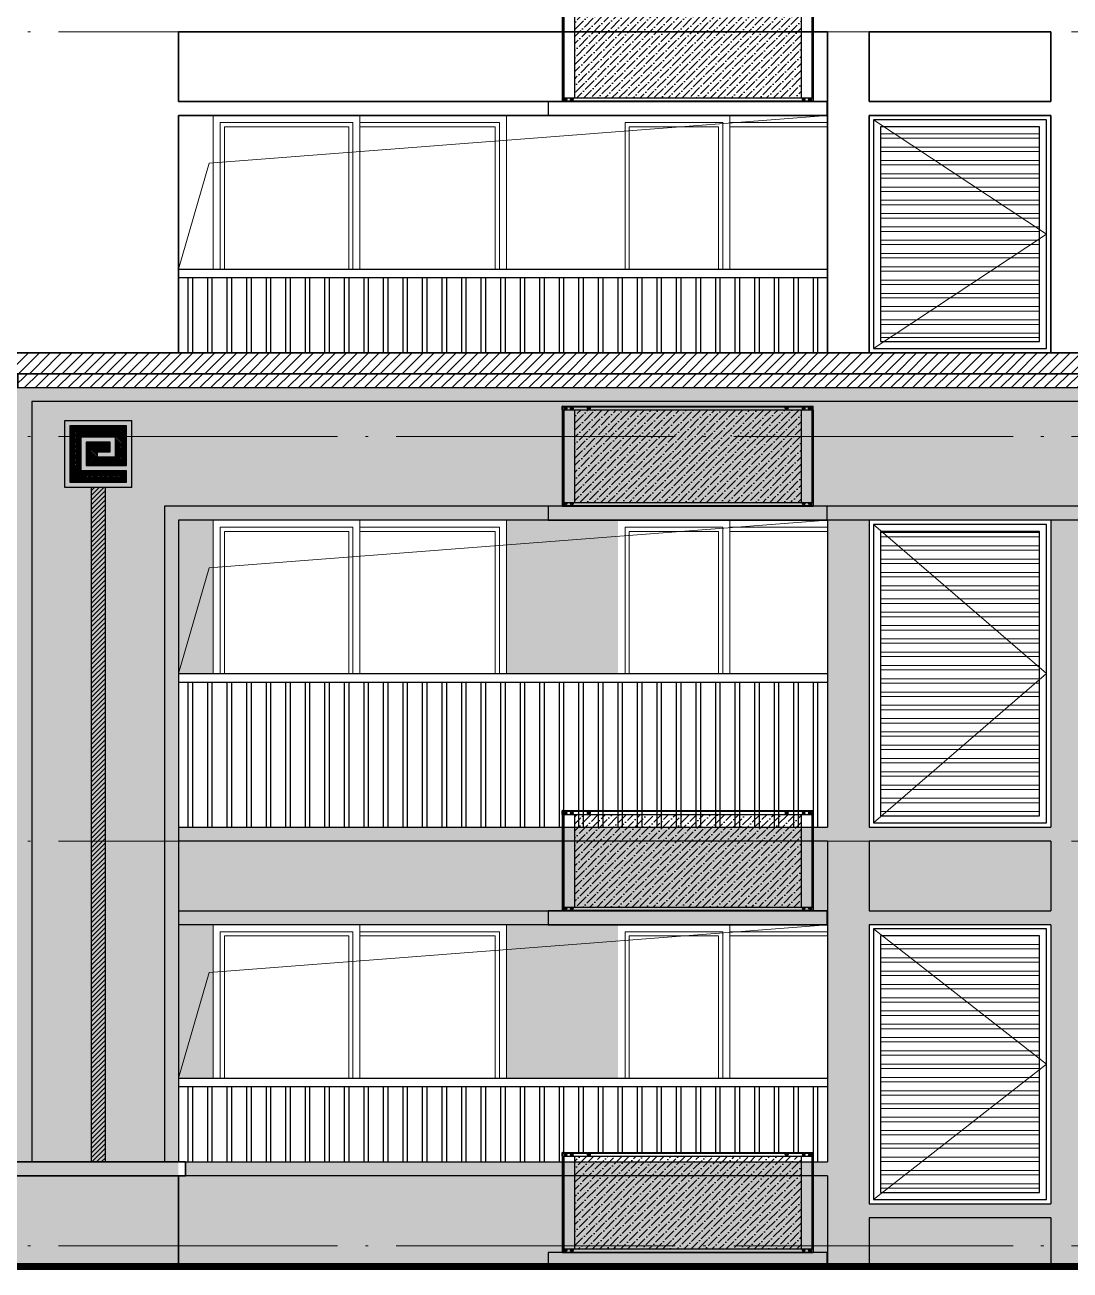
# Model space of a CAD drawing. Extents: x -518115 to 790560, y -210384 to 1628073.
# Drawn here: x 448217 to 455706, y 123274 to 132199 of the extents above; entities that cross this region are included whole.
import ezdxf
from ezdxf.xclip import XClip

# ---------------------------------------------------------------- set-up
doc = ezdxf.new("R2010")
doc.units = 0
doc.header["$LTSCALE"] = 1000
doc.header["$MEASUREMENT"] = 0
doc.header["$XCLIPFRAME"] = 0
doc.linetypes.add('DOTE', pattern=[2.4200000000000004, 2, -0.2, 0.02, -0.2])
for name, color, linetype in [('3-剖面填充（细）', 250, 'Continuous'), ('5-平立面看线1', 45, 'Continuous'), ('Stair-栏杆', 142, 'Continuous'), ('修改标示', 212, 'Continuous'), ('看线', 251, 'Continuous'), ('立面', 73, 'Continuous')]:
    doc.layers.add(name, color=color, linetype=linetype)
for name, color, linetype, lineweight in [('DOTE', 19, 'DOTE', 9), ('WALL', 9, 'Continuous', 40), ('WINDOW', 144, 'Continuous', 15), ('立面-中轮廓线', 213, 'Continuous', 35), ('立面-普通轮廓', 7, 'Continuous', 18), ('立面-洞口示意', 152, 'Continuous', 13), ('立面-窗', 129, 'Continuous', 30), ('立面-窗开启线', 250, 'Continuous', 13)]:
    doc.layers.add(name, color=color, linetype=linetype, lineweight=lineweight)
pattern_1 = [(180, (-1300.000000000698, -2250.037416705163), (-7.105427357601002e-15, -95.25), []), (180, (-1331.750013714773, -2218.287402991074), (-7.105427357601002e-15, -95.25), [])]

# ---------------------------------------------------------------- blocks, each defined once
blk = doc.blocks.new('A$C28396737')
at = {"layer": 'WINDOW'}
blk.add_line((-800.000142690842, 2299.999999992666), (-800.000142690842, 0), dxfattribs=at)
for points in [[(-1550.000285381684, 2249.999999992666), (-850.0001426907838, 2249.999999992608), (-850.0001426907838, 49.99999999994179), (-1550.000285381684, 50)], [(-49.99999999988358, 2249.999999992666), (-800.0001426907838, 2249.999999992608), (-800.0001426907838, 49.99999999994179), (-49.99999999988358, 50)]]:
    blk.add_lwpolyline(points, close=True, dxfattribs=at)
at = {"layer": 'WINDOW', "color": 250}
blk.add_lwpolyline([(-1520.000285381684, 2219.999999992666), (-880.0001426907838, 2219.999999992608), (-880.0001426907838, 79.99999999994179), (-1520.000285381684, 80)], close=True, dxfattribs=at)
blk.add_lwpolyline([(-800.000142690842, 80), (-79.99999999988358, 80), (-79.99999999988358, 2219.999999992666), (-800.000142690842, 2219.999999992666)], dxfattribs=at)
at = {"layer": '立面-普通轮廓'}
blk.add_lwpolyline([(-1600.000285381684, 2299.999999992666), (0, 2299.999999992666), (0, 0), (-1600.000285381684, 0)], close=True, dxfattribs=at)
blk = doc.blocks.new('A$C41BE1890')
at = {"layer": 'WINDOW'}
blk.add_line((-1050.000142690842, 2299.999999992666), (-1050.000142690842, 0), dxfattribs=at)
for points in [[(-2050.000285381684, 2249.999999992666), (-1100.000142690784, 2249.999999992608), (-1100.000142690784, 49.99999999994179), (-2050.000285381684, 50)], [(-49.99999999988358, 2249.999999992666), (-1050.000142690784, 2249.999999992608), (-1050.000142690784, 49.99999999994179), (-49.99999999988358, 50)]]:
    blk.add_lwpolyline(points, close=True, dxfattribs=at)
at = {"layer": 'WINDOW', "color": 250}
blk.add_lwpolyline([(-2020.000285381684, 2219.999999992666), (-1130.000142690784, 2219.999999992608), (-1130.000142690784, 79.99999999994179), (-2020.000285381684, 80)], close=True, dxfattribs=at)
blk.add_lwpolyline([(-1050.000142690842, 80), (-79.99999999988358, 80), (-79.99999999988358, 2219.999999992666), (-1050.000142690842, 2219.999999992666)], dxfattribs=at)
at = {"layer": '立面-普通轮廓'}
blk.add_lwpolyline([(-2100.000285381684, 2299.999999992666), (0, 2299.999999992666), (0, 0), (-2100.000285381684, 0)], close=True, dxfattribs=at)
blk = doc.blocks.new('A$C0FC9229A')
at = {"color": 164}
blk.add_wipeout([(1079.579837211702, 1056.4612844407857), (1079.0798372109443, 1056.961284441528), (-922.9201627899898, 1056.9612844389592), (-923.4201627882102, 1056.4612844407295), (-923.4201627881281, 1026.9612844414949), (-921.9201627881267, 1026.9612844417134), (-921.9201627881266, 286.96128444166413), (-923.4201627881263, 286.96128444170995), (-923.4201627882101, 257.4612844426099), (-922.92016278999, 256.96128444438006), (1079.0798372109446, 256.96128444187), (1079.5798372117024, 257.4612844426122), (1079.5798372118738, 286.9612844416141), (1078.0798372118734, 286.961284441712), (1078.0798372118734, 1026.9612844416044), (1079.5798372118675, 1026.9612844419455)], dxfattribs=at).translate(0, 0, -1e-08).dxf.layer = 'WALL'
h = blk.add_hatch()
h.set_pattern_fill('ANSI36', color=164, scale=25, style=0)
h.set_pattern_definition([(45, (0, 0), (21.04747528375584, 77.17407604043804), [99.21875, -19.84375, 0, -19.84375])])
h.paths.add_polyline_path([(982.5813084756956, 286.9612844416974), (982.5813084756956, 1026.961284441697), (-825.9216340542771, 1026.961284441671), (-825.9216340542771, 286.9612844416711)])
for p, q in [((-923.4201627881266, 1026.96128444167), (-923.4201627881266, 1056.461284440738)), ((-923.4201627881266, 1056.461284440738), (-922.9201627899893, 1056.461284440738)), ((-923.4201627881266, 1051.754177659896), (1079.579837211873, 1051.754177659925)), ((-923.4201627881266, 1026.96128444167), (1079.579837211873, 1026.961284441699)), ((-922.9201627899893, 1056.961284441553), (1079.079837210942, 1056.961284441582)), ((-922.9201627899893, 1026.96128444167), (-922.9201627899893, 1056.961284441553)), ((-922.9201627899893, 1056.814837830636), (1079.079837210942, 1056.814837830665)), ((-922.9201627899893, 1052.107731049909), (1079.079837210942, 1052.107731049939)), ((-921.9201627881266, 286.9612844416697), (-921.9201627881266, 1026.96128444167)), ((-921.5666091800667, 1026.96128444167), (-921.5666091800667, 286.9613622748584)), ((-921.0716340537183, 286.9612844416697), (-921.0716340537183, 1026.96128444167)), ((-912.068080663681, 1026.96128444167), (-912.068080663681, 286.9612844416697)), ((-911.9201627885923, 1056.814837830636), (-911.9201627885923, 1026.96128444167)), ((-911.7145272712223, 1026.96128444167), (-911.7145272712223, 286.9612844416697)), ((-896.9201627885923, 1039.848035787727), (-899.4201627899893, 1038.404660114698)), ((-899.4201627899893, 1038.404660114698), (-899.4201627899893, 1035.517908768525)), ((-899.4201627899893, 1035.517908768525), (-896.9201627885923, 1034.074533095496)), ((-896.9201627885923, 1029.606468328537), (-896.9201627885923, 1044.316100554686)), ((-894.4201627899893, 1038.404660114698), (-896.9201627885923, 1039.848035787727)), ((-896.9201627885923, 1034.074533095496), (-894.4201627899893, 1035.517908768525)), ((-894.4201627899893, 1035.517908768525), (-894.4201627899893, 1038.404660114698)), ((-846.9201627885923, 1039.848035787727), (-849.4201627899893, 1038.404660114698)), ((-849.4201627899893, 1038.404660114698), (-849.4201627899893, 1035.517908768525)), ((-849.4201627899893, 1035.517908768525), (-846.9201627885923, 1034.074533095496)), ((-846.9201627885923, 1029.606468328537), (-846.9201627885923, 1044.316100554686)), ((-844.4201627899893, 1038.404660114698), (-846.9201627885923, 1039.848035787727)), ((-846.9201627885923, 1034.074533095496), (-844.4201627899893, 1035.517908768525)), ((-844.4201627899893, 1035.517908768525), (-844.4201627899893, 1038.404660114698)), ((-826.4216340524144, 1026.96128444167), (-826.4216340524144, 286.9612844416697)), ((-825.9216340542771, 1026.96128444167), (-825.9216340542771, 286.9612844416697)), ((-719.7339139464311, 1044.642090430745), (-703.1064116298221, 1044.642090430745)), ((-719.7339139464311, 1034.852737898735), (-703.1064116298221, 1034.852737898735)), ((-711.4201627881266, 1054.099483286176), (-711.4201627881266, 1025.40696208764)), ((859.2660860535689, 1044.642090430774), (875.8935883701779, 1044.642090430774)), ((859.2660860535689, 1034.852737898764), (875.8935883701779, 1034.852737898764)), ((867.5798372118734, 1054.099483286205), (867.5798372118734, 1025.406962087669)), ((982.5813084756956, 1026.961284441699), (982.5813084756956, 286.9612844416988)), ((1003.079837209545, 1039.848035787756), (1000.579837210942, 1038.404660114727)), ((1000.579837210942, 1038.404660114727), (1000.579837210942, 1035.517908768554)), ((1000.579837210942, 1035.517908768554), (1003.079837209545, 1034.074533095525)), ((1003.079837209545, 1029.606468328566), (1003.079837209545, 1044.316100554715)), ((1005.579837210942, 1038.404660114727), (1003.079837209545, 1039.848035787756)), ((1003.079837209545, 1034.074533095525), (1005.579837210942, 1035.517908768554)), ((1005.579837210942, 1035.517908768554), (1005.579837210942, 1038.404660114727)), ((1053.079837211873, 1039.848035787756), (1050.579837210942, 1038.404660114727)), ((1050.579837210942, 1038.404660114727), (1050.579837210942, 1035.517908768554)), ((1050.579837210942, 1035.517908768554), (1053.079837211873, 1034.074533095525)), ((1053.079837209545, 1029.606468328566), (1053.079837209545, 1044.316100554715)), ((1055.579837210942, 1038.404660114727), (1053.079837211873, 1039.848035787756)), ((1053.079837211873, 1034.074533095525), (1055.579837210942, 1035.517908768554)), ((1055.579837210942, 1035.517908768554), (1055.579837210942, 1038.404660114727)), ((1067.874201694503, 1026.961284441699), (1067.874201694503, 286.9612844416988)), ((1068.079837211873, 1056.961284441582), (1068.079837211873, 1026.961284441699)), ((1068.227755086962, 1026.961284441699), (1068.227755086962, 286.9612844416988)), ((1077.231308476999, 286.9612844416988), (1077.231308476999, 1026.961284441699)), ((1077.726283603348, 1026.961284441699), (1077.726283603348, 286.9613622748875)), ((1078.079837211873, 286.9612844416988), (1078.079837211873, 1026.961284441699)), ((1079.079837210942, 1026.961284441699), (1079.079837210942, 1056.961284441582)), ((1079.579837211873, 1056.461284440767), (1079.079837210942, 1056.461284440767)), ((1079.579837211873, 1026.961284441699), (1079.579837211873, 1056.461284440767)), ((-923.4201627881266, 286.9612844416697), (1079.579837211873, 286.9612844416988)), ((-923.4201627881266, 286.9612844416697), (-923.4201627881266, 257.461284442601)), ((-923.4201627881266, 262.1683912233275), (1079.579837211873, 262.1683912233566)), ((-923.4201627881266, 257.461284442601), (-922.9201627899893, 257.461284442601)), ((-922.9201627899893, 286.9612844416697), (-922.9201627899893, 256.9612844417861)), ((-922.9201627899893, 261.8148378334299), (1079.079837210942, 261.814837833459)), ((-922.9201627899893, 257.107731052587), (1079.079837210942, 257.1077310526161)), ((-922.9201627899893, 256.9612844417861), (1079.079837210942, 256.9612844418152)), ((-921.9201627881266, 286.9612844416697), (-825.9216340542771, 286.9612844416697)), ((-911.9201627885923, 257.107731052587), (-911.9201627885923, 286.9612844416697)), ((-899.4201627899893, 278.4046601146983), (-896.9201627885923, 279.8480357878434)), ((-899.4201627899893, 275.5179087686411), (-899.4201627899893, 278.4046601146983)), ((-896.9201627885923, 274.0745330956124), (-899.4201627899893, 275.5179087686411)), ((-896.9201627885923, 284.3161005548027), (-896.9201627885923, 269.6064683286531)), ((-896.9201627885923, 279.8480357878434), (-894.4201627899893, 278.4046601146983)), ((-894.4201627899893, 275.5179087686411), (-896.9201627885923, 274.0745330956124)), ((-894.4201627899893, 278.4046601146983), (-894.4201627899893, 275.5179087686411)), ((-849.4201627899893, 278.4046601146983), (-846.9201627885923, 279.8480357878434)), ((-849.4201627899893, 275.5179087686411), (-849.4201627899893, 278.4046601146983)), ((-846.9201627885923, 274.0745330956124), (-849.4201627899893, 275.5179087686411)), ((-846.9201627885923, 284.3161005548027), (-846.9201627885923, 269.6064683286531)), ((-846.9201627885923, 279.8480357878434), (-844.4201627899893, 278.4046601146983)), ((-844.4201627899893, 275.5179087686411), (-846.9201627885923, 274.0745330956124)), ((-844.4201627899893, 278.4046601146983), (-844.4201627899893, 275.5179087686411)), ((1000.579837210942, 278.4046601148439), (1003.079837209545, 279.8480357878725)), ((1000.579837210942, 275.5179087686702), (1000.579837210942, 278.4046601148439)), ((1003.079837209545, 274.0745330956415), (1000.579837210942, 275.5179087686702)), ((1003.079837209545, 284.3161005548318), (1003.079837209545, 269.6064683286822)), ((1003.079837209545, 279.8480357878725), (1005.579837210942, 278.4046601148439)), ((1005.579837210942, 275.5179087686702), (1003.079837209545, 274.0745330956415)), ((1005.579837210942, 278.4046601148439), (1005.579837210942, 275.5179087686702)), ((1050.579837210942, 278.4046601148439), (1053.079837211873, 279.8480357878725)), ((1050.579837210942, 275.5179087686702), (1050.579837210942, 278.4046601148439)), ((1053.079837211873, 274.0745330956415), (1050.579837210942, 275.5179087686702)), ((1053.079837209545, 284.3161005548318), (1053.079837209545, 269.6064683286822)), ((1053.079837211873, 279.8480357878725), (1055.579837210942, 278.4046601148439)), ((1055.579837210942, 275.5179087686702), (1053.079837211873, 274.0745330956415)), ((1055.579837210942, 278.4046601148439), (1055.579837210942, 275.5179087686702)), ((1068.079837211873, 256.9612844418152), (1068.079837211873, 286.9612844416988)), ((1079.079837210942, 286.9612844416988), (1079.079837210942, 256.9612844418152)), ((1079.579837211873, 257.4612844426301), (1079.079837210942, 257.4612844426301)), ((1079.579837211873, 286.9612844416988), (1079.579837211873, 257.4612844426301))]:
    blk.add_line(p, q, dxfattribs=at)
for points in [[(-923.4201627881266, 1051.754177659896), (-923.382646670565, 1051.888544058689), (-923.2743637273088, 1052.003718933818), (-923.1117844744585, 1052.080736328644), (-922.9201627899893, 1052.107731049909)], [(1079.579837211873, 1051.754177659925), (1079.541776977945, 1051.889476683282), (1079.433390601072, 1052.004177660274), (1079.271178926341, 1052.080818401126), (1079.079837210942, 1052.107731049939)], [(-923.4201627881266, 262.1683912233275), (-923.382646670565, 262.0340248246503), (-923.2743637273088, 261.9188499495212), (-923.1117844744585, 261.8418325546954), (-922.9201627899893, 261.8148378334299)], [(1079.579837211873, 262.1683912233566), (1079.541776977945, 262.0330922001158), (1079.433390601072, 261.9183912230073), (1079.271178926341, 261.8417504822719), (1079.079837210942, 261.814837833459)]]:
    blk.add_lwpolyline(points, dxfattribs=at)
for centre, radius in [((-896.9201627885923, 1036.96128444167), 9.999999999959998), ((-896.9201627885923, 1036.96128444167), 9.499999999199998), ((-846.9201627885923, 1036.96128444167), 9.999999999959998), ((-846.9201627885923, 1036.96128444167), 9.499999999199998), ((1003.079837209545, 1036.961284441699), 9.999999999959998), ((1003.079837209545, 1036.961284441699), 9.499999999199998), ((1053.079837211873, 1036.961284441699), 9.999999999959998), ((1053.079837211873, 1036.961284441699), 9.499999999199998), ((-896.9201627885923, 276.9612844416697), 9.999999999959998), ((-896.9201627885923, 276.9612844416697), 9.499999999199998), ((-846.9201627885923, 276.9612844416697), 9.999999999959998), ((-846.9201627885923, 276.9612844416697), 9.499999999199998), ((1003.079837209545, 276.9612844416988), 9.999999999959998), ((1003.079837209545, 276.9612844416988), 9.499999999199998), ((1053.079837211873, 276.9612844416988), 9.999999999959998), ((1053.079837211873, 276.9612844416988), 9.499999999199998)]:
    blk.add_circle(centre, radius, dxfattribs=at)
for centre, radius, start, end in [((-922.9201627899893, 1056.461284440738), 0.4999999982210284, 90, 180), ((-719.9783924506046, 1039.74741416474), 4.900778049206776, 87.14057591316207, 272.8594240868379), ((-702.8619331256486, 1039.74741416474), 4.900778049206776, 267.1405759131621, 92.85942408683792), ((859.0216075493954, 1039.747414164769), 4.900778049206776, 87.14057591316207, 272.8594240868379), ((876.1380668743514, 1039.747414164769), 4.900778049206776, 267.1405759131621, 92.85942408683792), ((1079.079837210942, 1056.461284440767), 0.5000000007600001, 0, 90), ((-922.9201627899893, 257.461284442601), 0.4999999982210284, 180, 270), ((1079.079837210942, 257.4612844426301), 0.5000000007600001, 270, 0)]:
    blk.add_arc(centre, radius, start, end, dxfattribs=at)
blk = doc.blocks.new('hfhfthfthf')
at = {"layer": 'Stair-栏杆'}
for p, q in [((424316.5786998163, 36475.99991834373), (428966.5787161089, 36475.99991834373)), ((424316.5786998163, 36415.99991834466), (428966.5787161089, 36415.99991834466))]:
    blk.add_line(p, q, dxfattribs=at)
for points in [[(424386.5786998165, 35376), (424386.5786998165, 36415.99991834466)], [(424416.5786998165, 36415.99991834466), (424416.5786998165, 35376)], [(424526.5786998165, 35376), (424526.5786998165, 36415.99991834466)], [(424556.5786998165, 36415.99991834466), (424556.5786998165, 35376)], [(424666.5786998165, 35376), (424666.5786998165, 36415.99991834466)], [(424696.5786998165, 36415.99991834466), (424696.5786998165, 35376)], [(424806.5786998165, 35376), (424806.5786998165, 36415.99991834466)], [(424836.5786998165, 36415.99991834466), (424836.5786998165, 35376)], [(424946.5786998165, 35376), (424946.5786998165, 36415.99991834466)], [(424976.5786998165, 36415.99991834466), (424976.5786998165, 35376)], [(425086.5786998165, 35376), (425086.5786998165, 36415.99991834466)], [(425116.5786998165, 36415.99991834466), (425116.5786998165, 35376)], [(425226.5786998165, 35376), (425226.5786998165, 36415.99991834466)], [(425256.5786998165, 36415.99991834466), (425256.5786998165, 35376)], [(425366.5786998165, 35376), (425366.5786998165, 36415.99991834466)], [(425396.5786998165, 36415.99991834466), (425396.5786998165, 35376)], [(425506.5786998165, 35376), (425506.5786998165, 36415.99991834466)], [(425536.5786998165, 36415.99991834466), (425536.5786998165, 35376)], [(425646.5786998165, 35376), (425646.5786998165, 36415.99991834466)], [(425676.5786998165, 36415.99991834466), (425676.5786998165, 35376)], [(425786.5786998165, 35376), (425786.5786998165, 36415.99991834466)], [(425816.5786998165, 36415.99991834466), (425816.5786998165, 35376)], [(425926.5786998165, 35376), (425926.5786998165, 36415.99991834466)], [(425956.5786998165, 36415.99991834466), (425956.5786998165, 35376)], [(426066.5786998165, 35376), (426066.5786998165, 36415.99991834466)], [(426096.5786998165, 36415.99991834466), (426096.5786998165, 35376)], [(426206.5786998165, 35376), (426206.5786998165, 36415.99991834466)], [(426236.5786998165, 36415.99991834466), (426236.5786998165, 35376)], [(426346.5786998165, 35376), (426346.5786998165, 36415.99991834466)], [(426376.5786998165, 36415.99991834466), (426376.5786998165, 35376)], [(426486.5786998165, 35376), (426486.5786998165, 36415.99991834466)], [(426516.5786998165, 36415.99991834466), (426516.5786998165, 35376)], [(426626.5786998165, 35376), (426626.5786998165, 36415.99991834466)], [(426656.5786998165, 36415.99991834466), (426656.5786998165, 35376)], [(426766.5786998165, 35376), (426766.5786998165, 36415.99991834466)], [(426796.5786998165, 36415.99991834466), (426796.5786998165, 35376)], [(426906.5786998165, 35376), (426906.5786998165, 36415.99991834466)], [(426936.5786998165, 36415.99991834466), (426936.5786998165, 35376)], [(427046.5786998165, 35376), (427046.5786998165, 36415.99991834466)], [(427076.5786998165, 36415.99991834466), (427076.5786998165, 35376)], [(427186.5786998165, 35376), (427186.5786998165, 36415.99991834466)], [(427216.5786998165, 36415.99991834466), (427216.5786998165, 35376)], [(427326.5786998165, 35376), (427326.5786998165, 36415.99991834466)], [(427356.5786998165, 36415.99991834466), (427356.5786998165, 35376)], [(427466.5786998165, 35376), (427466.5786998165, 36415.99991834466)], [(427496.5786998165, 36415.99991834466), (427496.5786998165, 35376)], [(427606.5786998165, 35376), (427606.5786998165, 36415.99991834466)], [(427636.5786998165, 36415.99991834466), (427636.5786998165, 35376)], [(427746.5786998165, 35376), (427746.5786998165, 36415.99991834466)], [(427776.5786998165, 36415.99991834466), (427776.5786998165, 35376)], [(427886.5786998165, 35376), (427886.5786998165, 36415.99991834466)], [(427916.5786998165, 36415.99991834466), (427916.5786998165, 35376)], [(428026.5786998165, 35376), (428026.5786998165, 36415.99991834466)], [(428056.5786998165, 36415.99991834466), (428056.5786998165, 35376)], [(428166.5786998165, 35376), (428166.5786998165, 36415.99991834466)], [(428196.5786998165, 36415.99991834466), (428196.5786998165, 35376)], [(428306.5786998165, 35376), (428306.5786998165, 36415.99991834466)], [(428336.5786998165, 36415.99991834466), (428336.5786998165, 35376)], [(428446.5786998165, 35376), (428446.5786998165, 36415.99991834466)], [(428476.5786998165, 36415.99991834466), (428476.5786998165, 35376)], [(428586.5786998165, 35376), (428586.5786998165, 36415.99991834466)], [(428616.5786998165, 36415.99991834466), (428616.5786998165, 35376)], [(428726.5786998165, 35376), (428726.5786998165, 36415.99991834466)], [(428756.5786998165, 36415.99991834466), (428756.5786998165, 35376)], [(428866.5786998165, 35376), (428866.5786998165, 36415.99991834466)], [(428896.5786998165, 36415.99991834466), (428896.5786998165, 35376)]]:
    blk.add_lwpolyline(points, dxfattribs=at)
blk = doc.blocks.new('A$C12A941BB')
at = {"layer": '立面-窗开启线', "ltscale": 0.5, "true_color": 0x88471b}
h = blk.add_hatch(dxfattribs=at)
h.set_pattern_fill('ANSI32', color=36, scale=20, angle=135)
h.set_pattern_definition([(180, (-6.984919309616089e-10, -2250.037416705163), (-7.105427357601002e-15, -95.25), []), (180, (-31.75001371477265, -2218.287402991074), (-7.105427357601002e-15, -95.25), [])])
edge = h.paths.add_edge_path()
edge.add_line((1220, -41.00314468541183), (1219.999999999302, -2120.037416705163))
edge.add_line((1219.999999999302, -2120.037416705163), (79.99999999930151, -2120.037416705163))
edge.add_line((79.99999999930151, -2114.000000000553), (80, -80))
edge.add_line((80, -80), (1220, -80))
at = {"layer": '立面-普通轮廓'}
blk.add_lwpolyline([(-6.984919309616089e-10, -2200.037416705163), (1299.999999999302, -2200.037416705163), (1300, 0), (0, 0)], close=True, dxfattribs=at)
at = {"layer": '立面-窗'}
for points in [[(29.99999999930151, -2170.037416705163), (1269.999999999302, -2170.037416705163), (1270, -30), (30, -30)], [(79.99999999930151, -2120.037416705163), (1219.999999999302, -2120.037416705163), (1220, -80), (80, -80)]]:
    blk.add_lwpolyline(points, close=True, dxfattribs=at)
at = {"layer": '立面-窗开启线', "ltscale": 0.5}
blk.add_lwpolyline([(30, -30), (1270.000000000349, -1100.018708352582), (30.00000000034925, -2170.037416705512)], dxfattribs=at)
blk = doc.blocks.new('A$C74FB5F66')
at = {"layer": '立面-窗开启线', "ltscale": 0.5, "true_color": 0x88471b}
h = blk.add_hatch(dxfattribs=at)
h.set_pattern_fill('ANSI32', color=36, scale=20, angle=135)
h.set_pattern_definition(pattern_1)
edge = h.paths.add_edge_path()
edge.add_line((-80, -41.00314468541183), (-80.00000000069849, -1620.037416705163))
edge.add_line((-80.00000000069849, -1620.037416705163), (-1220.000000000698, -1620.037416705163))
edge.add_line((-1220.000000000698, -1614.431850321605), (-1220, -80))
edge.add_line((-1220, -80), (-80, -80))
at = {"layer": '立面-普通轮廓'}
blk.add_lwpolyline([(-1300.000000000698, -1700.037416705163), (-6.984919309616089e-10, -1700.037416705163), (0, 0), (-1300, 0)], close=True, dxfattribs=at)
at = {"layer": '立面-窗'}
for points in [[(-1270.000000000698, -1670.037416705163), (-30.00000000069849, -1670.037416705163), (-30, -30), (-1270, -30)], [(-1220.000000000698, -1620.037416705163), (-80.00000000069849, -1620.037416705163), (-80, -80), (-1220, -80)]]:
    blk.add_lwpolyline(points, close=True, dxfattribs=at)
at = {"layer": '立面-窗开启线', "ltscale": 0.5}
blk.add_lwpolyline([(-1270, -30), (-29.99999999953434, -850.0187083532765), (-1269.999999999651, -1670.037416705512)], dxfattribs=at)
blk = doc.blocks.new('GDGTFHFHFGHB')
at = {"layer": '立面-中轮廓线'}
for points in [[(453966.5855202381, 35276.0000000002), (449316.5855039455, 35275.99999999977)], [(455566.5855061849, 35275.99999999832), (454266.5855063038, 35275.9999999982)]]:
    blk.add_lwpolyline(points, dxfattribs=at)
blk = doc.blocks.new('A$C36833A54')
at = {"layer": '立面-窗开启线', "ltscale": 0.5, "true_color": 0x88471b}
h = blk.add_hatch(dxfattribs=at)
h.set_pattern_fill('ANSI32', color=36, scale=20, angle=135)
h.set_pattern_definition(pattern_1)
edge = h.paths.add_edge_path()
edge.add_line((-80, -41.00314468541183), (-80.00000000069849, -1920.037416705163))
edge.add_line((-80.00000000069849, -1920.037416705163), (-1213.078702175291, -1920.037416705163))
edge.add_line((-1220.000000000698, -1920.037416705163), (-1220, -80))
edge.add_line((-1220, -80), (-80, -80))
at = {"layer": '立面-普通轮廓'}
blk.add_lwpolyline([(-1300.000000000698, -2000.037416705163), (-6.984919309616089e-10, -2000.037416705163), (0, 0), (-1300, 0)], close=True, dxfattribs=at)
at = {"layer": '立面-窗'}
for points in [[(-1270.000000000698, -1970.037416705163), (-30.00000000069849, -1970.037416705163), (-30, -30), (-1270, -30)], [(-1220.000000000698, -1920.037416705163), (-80.00000000069849, -1920.037416705163), (-80, -80), (-1220, -80)]]:
    blk.add_lwpolyline(points, close=True, dxfattribs=at)
at = {"layer": '立面-窗开启线', "ltscale": 0.5}
blk.add_lwpolyline([(-1270, -30), (-29.99999999965075, -1000.018708352582), (-1269.999999999651, -1970.037416705512)], dxfattribs=at)
blk = doc.blocks.new('A$C6E765447')
at = {"layer": '3-剖面填充（细）'}
h = blk.add_hatch(dxfattribs=at)
h.set_pattern_fill('ANSI31', color=251, scale=5)
h.set_pattern_definition([(45, (0, 0), (-5.612660075668221, 5.612660075668221), [])])
h.paths.add_polyline_path([(752.4873256832362, 98.34558459406254), (752.488500122385, 501.7472126909997), (347.5151471169665, 501.7472126909997), (347.5151471169665, 216.5989486103435), (634.9753073384053, 216.5980891659856), (634.9759096482303, 383.8731053103693), (465.0597000622656, 383.8735327089671), (465.0594519505976, 314.8372825471452), (554.621606254601, 314.8370157694444), (554.6215028543957, 276.4907131245126), (427.4766364826356, 276.4910335540771), (427.4770903480239, 421.8491470410954), (672.5587241169998, 421.8485611676006), (672.5579672014575, 178.2518236484611), (347.5151471169665, 178.2525947944113), (347.5151471169665, 98.34674059426987)])
at = {"layer": '立面'}
for p, q in [((309.9311556662433, 60.00056258006953), (309.9324931035517, 540.0905675082467)), ((790.070138166775, 540.07518442336), (309.9324931035517, 540.0905675082467)), ((790.0688443301478, 59.9992481044028), (790.070138166775, 540.07518442336)), ((347.514283454977, 216.5989486129256), (347.5151471169665, 501.7472126909997)), ((347.5151471169665, 501.7472126909997), (752.4885001661023, 501.7622289133724)), ((752.4885001661023, 501.7622289133724), (752.4873256832361, 98.34558459406253)), ((427.4770903480239, 421.8491470410954), (427.4766364826355, 276.4910335540771)), ((672.5587241169997, 421.8485611676006), (427.4770903480239, 421.8491470410954)), ((465.0594519505976, 314.8372825471452), (465.0597000622656, 383.8735327089671)), ((465.0597000622656, 383.8735327089671), (634.9759096482303, 383.8731053103693)), ((634.9759096482303, 383.8731053103693), (634.9753073384054, 216.5980891659856)), ((672.5579672014574, 178.2518236484611), (672.5587241169997, 421.8485611676006)), ((427.4766364826355, 276.4910335540771), (554.6215028543957, 276.4907131245127)), ((554.6216062546009, 314.8370157694444), (465.0594519505976, 314.8372825471452)), ((554.6215028543957, 276.4907131245127), (554.6216062546009, 314.8370157694444)), ((634.9753073384054, 216.5980891659856), (347.514283454977, 216.5989486129256)), ((347.5139713321114, 98.3467405976262), (347.5141790736234, 178.2525947967079)), ((752.4873256832361, 98.34558459406253), (347.5139713321114, 98.3467405976262)), ((347.5141790736234, 178.2525947967079), (672.5579672014574, 178.2518236484611)), ((309.9311556662433, 60.00056258006953), (790.0688443301478, 59.9992481044028))]:
    blk.add_line(p, q, dxfattribs=at)

msp = doc.modelspace()

# ---------------------------------------------------------------- hatches: boundary and pattern name
at = {"layer": '3-剖面填充（细）'}
h = msp.add_hatch(dxfattribs=at)
h.set_pattern_fill('ANSI31', color=256, scale=35)
h.set_pattern_definition([(45, (1900.00003433344, 85272.63961436547), (-39.28862052967754, 39.28862052967754), [])])
h.paths.add_polyline_path([(423016.5787371686, 129698.6396143653), (468216.5854862838, 129698.6396143524), (468216.5854862838, 129848.6396143595), (423016.5787371686, 129848.6396143657)])
h = msp.add_hatch(dxfattribs=at)
h.set_pattern_fill('ANSI31', color=256, scale=35)
h.set_pattern_definition([(45, (2050.00003433344, 85122.63961436547), (-39.28862052967754, 39.28862052967754), [])])
h.paths.add_polyline_path([(423166.5787371686, 129598.6396143653), (468066.5854862838, 129598.6396143524), (468066.5854862838, 129698.6396143595), (423166.5787371686, 129698.6396143657)])
h = msp.add_hatch(dxfattribs=at)
h.set_pattern_fill('ANSI31', color=256, scale=15)
h.set_pattern_definition([(45, (280720.3102549022, 1400.730858798721), (-16.83798022700466, 16.83798022700466), [])])
h.paths.add_polyline_path([(448691.5856113723, 124048.6396143665), (448791.585622464, 124048.6396143665), (448791.5869244864, 128883.5939703829), (448691.5869133906, 128883.5939389445)])

# ---------------------------------------------------------------- linework, layer by layer
at = {"color": 2}
for points in [[(453966.1366744433, 131648.6396143663), (451966.1366744433, 131648.6396143663), (451966.1366744433, 131548.6396143664), (453966.1366744433, 131548.6396143664)], [(453966.1366744433, 128748.6396143663), (451966.1366744433, 128748.6396143663), (451966.1366744433, 128648.6396143664), (453966.1366744433, 128648.6396143664)], [(453966.1366744433, 125848.6396143663), (451966.1366744433, 125848.6396143663), (451966.1366744433, 125748.6396143664), (453966.1366744433, 125748.6396143664)], [(453966.1366744433, 123398.6396143661), (451966.1366744433, 123398.6396143661), (451966.1366744433, 123298.6396143662), (453966.1366744433, 123298.6396143662)]]:
    msp.add_lwpolyline(points, close=True, dxfattribs=at)
at = {"layer": '3-剖面填充（细）'}
msp.add_line((423166.5787371685, 129598.6396143657), (468066.5854862838, 129598.6396143657), dxfattribs=at)
at = {"layer": '5-平立面看线1', "color": 1, "ltscale": 0.8, "const_width": 50}
msp.add_lwpolyline([(471816.5787018674, 123298.6396143662), (419416.5787028405, 123298.6396143662)], dxfattribs=at)
at = {"layer": 'Stair-栏杆'}
for p, q in [((449316.5855039801, 130448.6395327099), (453966.5855202727, 130448.6395327099)), ((449316.5855039801, 130388.6395327108), (453966.5855202727, 130388.6395327108)), ((449316.5855039801, 124648.6395327099), (453966.5855202727, 124648.6395327099)), ((449316.5855039801, 124588.6395327108), (453966.5855202727, 124588.6395327108))]:
    msp.add_line(p, q, dxfattribs=at)
for points in [[(449386.5855039803, 129848.6396143657), (449386.5855039803, 130388.6395327108)], [(449416.5855039803, 130388.6395327108), (449416.5855039803, 129848.6396143657)], [(449526.5855039803, 129848.6396143657), (449526.5855039803, 130388.6395327108)], [(449556.5855039803, 130388.6395327108), (449556.5855039803, 129848.6396143657)], [(449666.5855039803, 129848.6396143657), (449666.5855039803, 130388.6395327108)], [(449696.5855039803, 130388.6395327108), (449696.5855039803, 129848.6396143657)], [(449806.5855039803, 129848.6396143657), (449806.5855039803, 130388.6395327108)], [(449836.5855039803, 130388.6395327108), (449836.5855039803, 129848.6396143657)], [(449946.5855039803, 129848.6396143657), (449946.5855039803, 130388.6395327108)], [(449976.5855039803, 130388.6395327108), (449976.5855039803, 129848.6396143657)], [(450086.5855039803, 129848.6396143657), (450086.5855039803, 130388.6395327108)], [(450116.5855039803, 130388.6395327108), (450116.5855039803, 129848.6396143657)], [(450226.5855039803, 129848.6396143657), (450226.5855039803, 130388.6395327108)], [(450256.5855039803, 130388.6395327108), (450256.5855039803, 129848.6396143657)], [(450366.5855039803, 129848.6396143657), (450366.5855039803, 130388.6395327108)], [(450396.5855039803, 130388.6395327108), (450396.5855039803, 129848.6396143657)], [(450506.5855039803, 129848.6396143657), (450506.5855039803, 130388.6395327108)], [(450536.5855039803, 130388.6395327108), (450536.5855039803, 129848.6396143657)], [(450646.5855039803, 129848.6396143657), (450646.5855039803, 130388.6395327108)], [(450676.5855039803, 130388.6395327108), (450676.5855039803, 129848.6396143657)], [(450786.5855039803, 129848.6396143657), (450786.5855039803, 130388.6395327108)], [(450816.5855039803, 130388.6395327108), (450816.5855039803, 129848.6396143657)], [(450926.5855039803, 129848.6396143657), (450926.5855039803, 130388.6395327108)], [(450956.5855039803, 130388.6395327108), (450956.5855039803, 129848.6396143657)], [(451066.5855039803, 129848.6396143657), (451066.5855039803, 130388.6395327108)], [(451096.5855039803, 130388.6395327108), (451096.5855039803, 129848.6396143657)], [(451206.5855039803, 129848.6396143657), (451206.5855039803, 130388.6395327108)], [(451236.5855039803, 130388.6395327108), (451236.5855039803, 129848.6396143657)], [(451346.5855039803, 129848.6396143657), (451346.5855039803, 130388.6395327108)], [(451376.5855039803, 130388.6395327108), (451376.5855039803, 129848.6396143657)], [(451486.5855039803, 129848.6396143657), (451486.5855039803, 130388.6395327108)], [(451516.5855039803, 130388.6395327108), (451516.5855039803, 129848.6396143657)], [(451626.5855039803, 129848.6396143657), (451626.5855039803, 130388.6395327108)], [(451656.5855039803, 130388.6395327108), (451656.5855039803, 129848.6396143657)], [(451766.5855039803, 129848.6396143657), (451766.5855039803, 130388.6395327108)], [(451796.5855039803, 130388.6395327108), (451796.5855039803, 129848.6396143657)], [(451906.5855039803, 129848.6396143657), (451906.5855039803, 130388.6395327108)], [(451936.5855039803, 130388.6395327108), (451936.5855039803, 129848.6396143657)], [(452046.5855039803, 129848.6396143657), (452046.5855039803, 130388.6395327108)], [(452076.5855039803, 130388.6395327108), (452076.5855039803, 129848.6396143657)], [(452186.5855039803, 129848.6396143657), (452186.5855039803, 130388.6395327108)], [(452216.5855039803, 130388.6395327108), (452216.5855039803, 129848.6396143657)], [(452326.5855039803, 129848.6396143657), (452326.5855039803, 130388.6395327108)], [(452356.5855039803, 130388.6395327108), (452356.5855039803, 129848.6396143657)], [(452466.5855039803, 129848.6396143657), (452466.5855039803, 130388.6395327108)], [(452496.5855039803, 130388.6395327108), (452496.5855039803, 129848.6396143657)], [(452606.5855039803, 129848.6396143657), (452606.5855039803, 130388.6395327108)], [(452636.5855039803, 130388.6395327108), (452636.5855039803, 129848.6396143657)], [(452746.5855039803, 129848.6396143657), (452746.5855039803, 130388.6395327108)], [(452776.5855039803, 130388.6395327108), (452776.5855039803, 129848.6396143657)], [(452886.5855039803, 129848.6396143657), (452886.5855039803, 130388.6395327108)], [(452916.5855039803, 130388.6395327108), (452916.5855039803, 129848.6396143657)], [(453026.5855039803, 129848.6396143657), (453026.5855039803, 130388.6395327108)], [(453056.5855039803, 130388.6395327108), (453056.5855039803, 129848.6396143657)], [(453166.5855039803, 129848.6396143657), (453166.5855039803, 130388.6395327108)], [(453196.5855039803, 130388.6395327108), (453196.5855039803, 129848.6396143657)], [(453306.5855039803, 129848.6396143657), (453306.5855039803, 130388.6395327108)], [(453336.5855039803, 130388.6395327108), (453336.5855039803, 129848.6396143657)], [(453446.5855039803, 129848.6396143657), (453446.5855039803, 130388.6395327108)], [(453476.5855039803, 130388.6395327108), (453476.5855039803, 129848.6396143657)], [(453586.5855039803, 129848.6396143657), (453586.5855039803, 130388.6395327108)], [(453616.5855039803, 130388.6395327108), (453616.5855039803, 129848.6396143657)], [(453726.5855039803, 129848.6396143657), (453726.5855039803, 130388.6395327108)], [(453756.5855039803, 130388.6395327108), (453756.5855039803, 129848.6396143657)], [(453866.5855039803, 129848.6396143657), (453866.5855039803, 130388.6395327108)], [(453896.5855039803, 130388.6395327108), (453896.5855039803, 129848.6396143657)], [(449386.5855039803, 124048.6396143662), (449386.5855039803, 124588.6395327108)], [(449416.5855039803, 124588.6395327108), (449416.5855039803, 124048.6396143662)], [(449526.5855039803, 124048.6396143662), (449526.5855039803, 124588.6395327108)], [(449556.5855039803, 124588.6395327108), (449556.5855039803, 124048.6396143662)], [(449666.5855039803, 124048.6396143662), (449666.5855039803, 124588.6395327108)], [(449696.5855039803, 124588.6395327108), (449696.5855039803, 124048.6396143662)], [(449806.5855039803, 124048.6396143662), (449806.5855039803, 124588.6395327108)], [(449836.5855039803, 124588.6395327108), (449836.5855039803, 124048.6396143662)], [(449946.5855039803, 124048.6396143662), (449946.5855039803, 124588.6395327108)], [(449976.5855039803, 124588.6395327108), (449976.5855039803, 124048.6396143662)], [(450086.5855039803, 124048.6396143662), (450086.5855039803, 124588.6395327108)], [(450116.5855039803, 124588.6395327108), (450116.5855039803, 124048.6396143662)], [(450226.5855039803, 124048.6396143662), (450226.5855039803, 124588.6395327108)], [(450256.5855039803, 124588.6395327108), (450256.5855039803, 124048.6396143662)], [(450366.5855039803, 124048.6396143662), (450366.5855039803, 124588.6395327108)], [(450396.5855039803, 124588.6395327108), (450396.5855039803, 124048.6396143662)], [(450506.5855039803, 124048.6396143662), (450506.5855039803, 124588.6395327108)], [(450536.5855039803, 124588.6395327108), (450536.5855039803, 124048.6396143662)], [(450646.5855039803, 124048.6396143662), (450646.5855039803, 124588.6395327108)], [(450676.5855039803, 124588.6395327108), (450676.5855039803, 124048.6396143662)], [(450786.5855039803, 124048.6396143662), (450786.5855039803, 124588.6395327108)], [(450816.5855039803, 124588.6395327108), (450816.5855039803, 124048.6396143662)], [(450926.5855039803, 124048.6396143662), (450926.5855039803, 124588.6395327108)], [(450956.5855039803, 124588.6395327108), (450956.5855039803, 124048.6396143662)], [(451066.5855039803, 124048.6396143662), (451066.5855039803, 124588.6395327108)], [(451096.5855039803, 124588.6395327108), (451096.5855039803, 124048.6396143662)], [(451206.5855039803, 124048.6396143662), (451206.5855039803, 124588.6395327108)], [(451236.5855039803, 124588.6395327108), (451236.5855039803, 124048.6396143662)], [(451346.5855039803, 124048.6396143662), (451346.5855039803, 124588.6395327108)], [(451376.5855039803, 124588.6395327108), (451376.5855039803, 124048.6396143662)], [(451486.5855039803, 124048.6396143662), (451486.5855039803, 124588.6395327108)], [(451516.5855039803, 124588.6395327108), (451516.5855039803, 124048.6396143662)], [(451626.5855039803, 124048.6396143662), (451626.5855039803, 124588.6395327108)], [(451656.5855039803, 124588.6395327108), (451656.5855039803, 124048.6396143662)], [(451766.5855039803, 124048.6396143662), (451766.5855039803, 124588.6395327108)], [(451796.5855039803, 124588.6395327108), (451796.5855039803, 124048.6396143662)], [(451906.5855039803, 124048.6396143662), (451906.5855039803, 124588.6395327108)], [(451936.5855039803, 124588.6395327108), (451936.5855039803, 124048.6396143662)], [(452046.5855039803, 124048.6396143662), (452046.5855039803, 124588.6395327108)], [(452076.5855039803, 124588.6395327108), (452076.5855039803, 124048.6396143662)], [(452186.5855039803, 124048.6396143662), (452186.5855039803, 124588.6395327108)], [(452216.5855039803, 124588.6395327108), (452216.5855039803, 124048.6396143662)], [(452326.5855039803, 124048.6396143662), (452326.5855039803, 124588.6395327108)], [(452356.5855039803, 124588.6395327108), (452356.5855039803, 124048.6396143662)], [(452466.5855039803, 124048.6396143662), (452466.5855039803, 124588.6395327108)], [(452496.5855039803, 124588.6395327108), (452496.5855039803, 124048.6396143662)], [(452606.5855039803, 124048.6396143662), (452606.5855039803, 124588.6395327108)], [(452636.5855039803, 124588.6395327108), (452636.5855039803, 124048.6396143662)], [(452746.5855039803, 124048.6396143662), (452746.5855039803, 124588.6395327108)], [(452776.5855039803, 124588.6395327108), (452776.5855039803, 124048.6396143662)], [(452886.5855039803, 124048.6396143662), (452886.5855039803, 124588.6395327108)], [(452916.5855039803, 124588.6395327108), (452916.5855039803, 124048.6396143662)], [(453026.5855039803, 124048.6396143662), (453026.5855039803, 124588.6395327108)], [(453056.5855039803, 124588.6395327108), (453056.5855039803, 124048.6396143662)], [(453166.5855039803, 124048.6396143662), (453166.5855039803, 124588.6395327108)], [(453196.5855039803, 124588.6395327108), (453196.5855039803, 124048.6396143662)], [(453306.5855039803, 124048.6396143662), (453306.5855039803, 124588.6395327108)], [(453336.5855039803, 124588.6395327108), (453336.5855039803, 124048.6396143662)], [(453446.5855039803, 124048.6396143662), (453446.5855039803, 124588.6395327108)], [(453476.5855039803, 124588.6395327108), (453476.5855039803, 124048.6396143662)], [(453586.5855039803, 124048.6396143662), (453586.5855039803, 124588.6395327108)], [(453616.5855039803, 124588.6395327108), (453616.5855039803, 124048.6396143662)], [(453726.5855039803, 124048.6396143662), (453726.5855039803, 124588.6395327108)], [(453756.5855039803, 124588.6395327108), (453756.5855039803, 124048.6396143662)], [(453866.5855039803, 124048.6396143662), (453866.5855039803, 124588.6395327108)], [(453896.5855039803, 124588.6395327108), (453896.5855039803, 124048.6396143662)]]:
    msp.add_lwpolyline(points, dxfattribs=at)
at = {"layer": '看线', "color": 30}
for p, q in [((453966.5855202727, 128648.6396143663), (453966.5855202727, 126448.6396143659)), ((454266.5855063391, 128648.6396143647), (454266.5855063391, 126448.6396143644)), ((455566.5855062195, 128648.6396143648), (455566.5855062195, 126448.6396143644)), ((453966.5855202727, 126348.6396143662), (453966.5855202727, 124048.6396143659)), ((454266.5855063391, 126348.6396143662), (454266.5855063391, 125848.6396143647)), ((455566.5855062195, 126348.6396143662), (455566.5855062195, 125848.6396143647)), ((454266.5855063391, 125748.6396143647), (454266.5855063391, 123748.6396143644)), ((455566.5855062195, 125748.6396143648), (455566.5855062195, 123748.6396143644)), ((453966.5855202727, 123948.6396143658), (453966.5855202727, 123298.6396143656)), ((454266.5855063384, 123648.6396143638), (454266.5855063384, 123298.6396143656)), ((455566.5855062195, 123648.6396143645), (455566.5855062195, 123298.6396143643))]:
    msp.add_line(p, q, dxfattribs=at)
for points in [[(454266.5855063384, 126448.6396143644), (455566.5855062195, 126448.6396143644)], [(455566.5855062195, 126348.6396143645), (454266.5855063384, 126348.6396143644)], [(454266.5855063384, 125848.6396143647), (455566.5855062195, 125848.6396143647)], [(453966.5855202727, 125748.6396143668), (449316.5855039801, 125748.6396143663)], [(455566.5855062195, 125748.6396143648), (454266.5855063384, 125748.6396143647)], [(454266.5855063384, 123748.6396143644), (455566.5855062195, 123748.6396143644)], [(455566.5855062195, 123648.6396143645), (454266.5855063384, 123648.6396143644)]]:
    msp.add_lwpolyline(points, dxfattribs=at)
at = {"layer": '立面'}
for p, q in [((448691.5856028393, 128883.5938177748), (448691.5856512352, 124048.6396143665)), ((448791.5856028393, 128883.5938177748), (448791.5856512353, 124048.6396143665))]:
    msp.add_line(p, q, dxfattribs=at)
at = {"layer": '立面-中轮廓线'}
for p, q in [((449316.5855039801, 132148.6396143662), (449316.5855039801, 131648.6396143663)), ((453966.5855202727, 132148.6396143662), (453966.5855202727, 129848.6396143657)), ((454266.5855063391, 132148.6396143662), (454266.5855063391, 131648.6396143647)), ((455566.5855062195, 132148.6396143662), (455566.5855062195, 131648.6396143647)), ((449316.5855039801, 131548.6396143663), (449316.5855039801, 129848.6396143657)), ((454266.5855063391, 131548.6396143647), (454266.5855063391, 129848.6396143657)), ((455566.5855062195, 131548.6396143648), (455566.5855062195, 129848.6396143657))]:
    msp.add_line(p, q, dxfattribs=at)
at = {"layer": '立面-中轮廓线', "color": 2}
msp.add_line((448016.5855412977, 129698.6396143657), (468216.5854862838, 129698.6396143579), dxfattribs=at)
at = {"layer": '立面-中轮廓线'}
for points in [[(454266.5855063384, 131648.6396143647), (455566.5855062195, 131648.6396143647)], [(453966.5855202727, 131548.6396143668), (449316.5855039801, 131548.6396143663)], [(455566.5855062195, 131548.6396143648), (454266.5855063384, 131548.6396143647)]]:
    msp.add_lwpolyline(points, dxfattribs=at)
at = {"layer": '立面-中轮廓线', "color": 2}
for points in [[(468066.5854862838, 129598.6396143657), (468066.5854862838, 129698.6396143657), (468216.5854862838, 129698.6396143657), (468216.5854862838, 129848.6396143657), (448016.5855412977, 129848.6396143657), (448016.5855412977, 129698.6396143657), (448166.5855412977, 129698.6396143657), (448166.5855412977, 129598.6396143657)], [(449316.5855039801, 123948.6396143668), (449316.5855039801, 123298.6396143662)]]:
    msp.add_lwpolyline(points, dxfattribs=at)
msp.add_lwpolyline([(449366.5855039592, 124048.6396143665), (448116.585518892, 124048.6396143665), (448116.585518892, 123948.6396143665), (449366.5855040009, 123948.6396143668)], close=True, dxfattribs=at)
at = {"layer": '立面-洞口示意'}
for points in [[(449316.5855039803, 130448.6395327099), (449536.0550865983, 131207.3985955603), (453966.5855202727, 131548.6396143668)], [(449316.5855039803, 127548.6395327099), (449536.0550865983, 128307.3985955603), (453966.5855202727, 128648.6396143668)], [(449316.5855039802, 124648.6395327099), (449536.0550865983, 125407.3985955603), (453966.5855202727, 125748.6396143668)]]:
    msp.add_lwpolyline(points, dxfattribs=at)

# ---------------------------------------------------------------- block references
ref = msp.add_blockref('A$C41BE1890', (451666.5855067496, 129248.6396143662))
XClip(ref).set_block_clipping_path([(-2100.000285381684, 1199.9999183437394), (0, 2299.9999999926586)])
ref = msp.add_blockref('A$C28396737', (454066.4920893006, 129248.6396143662))
XClip(ref).set_block_clipping_path([(-1600.0002853815677, 1199.9999183437103), (-99.90656902786577, 2300.0000000003856)])
for name, p in [('A$C74FB5F66', (455566.5855062202, 131548.6770310709)), ('A$C12A941BB', (454266.5855063391, 128648.6396143668)), ('A$C36833A54', (455566.5855062195, 125748.6770310695))]:
    msp.add_blockref(name, p)
at = {"xscale": -1}
msp.add_blockref('A$C6E765447', (449291.587055822, 128823.5940493218), dxfattribs=at)
ref = msp.add_blockref('A$C41BE1890', (451666.5855067496, 126348.6396143662))
XClip(ref).set_block_clipping_path([(-2100.000285381684, 1199.9999183437394), (0, 2299.9999999926586)])
ref = msp.add_blockref('A$C28396737', (454066.4920893006, 126348.6396143662))
XClip(ref).set_block_clipping_path([(-1600.0002853815677, 1199.9999183437103), (-99.90656902786577, 2300.0000000003856)])
ref = msp.add_blockref('A$C41BE1890', (451666.5855067496, 123448.6396143662))
XClip(ref).set_block_clipping_path([(-2100.000285381684, 1199.9999183437394), (0, 2299.9999999926586)])
ref = msp.add_blockref('A$C28396737', (454066.4920893006, 123448.6396143662))
XClip(ref).set_block_clipping_path([(-1600.0002853815677, 1199.9999183437103), (-99.90656902786577, 2300.0000000003856)])

# ---------------------------------------------------------------- next in the draw order: block references
at = {"layer": '修改标示', "ltscale": 2, "xscale": 0.8976916526008281, "yscale": 0.8976916526008281, "zscale": 0.8976916526008281}
for p in [(452896.045056343, 131417.9676142813), (452896.045056343, 123167.967614281)]:
    msp.add_blockref('A$C0FC9229A', p, dxfattribs=at)

# ---------------------------------------------------------------- next in the draw order: linework, layer by layer
at = {"layer": 'DOTE', "linetype": 'DOTE'}
for p, q in [((419416.5787028407, 132148.6396143662), (471816.5787018674, 132148.6396143663)), ((419416.5787028407, 123448.6396143662), (471816.5787018674, 123448.6396143663))]:
    msp.add_line(p, q, dxfattribs=at)
at = {"layer": '看线', "color": 30}
for points in [[(467966.5854862838, 124048.6396143665), (467966.5854862838, 129498.6396143657), (448266.5855412977, 129498.6396143657), (448266.5855412977, 124048.6396143665)], [(449366.5855039592, 124048.6396124488), (453966.5855202727, 124048.6396143659)], [(453966.5855202727, 123948.6396143664), (449366.5855040009, 123948.6396143868)]]:
    msp.add_lwpolyline(points, dxfattribs=at)
at = {"layer": '立面-中轮廓线'}
msp.add_lwpolyline([(449316.5855039801, 131648.6396143663), (453966.5855202727, 131648.6396143663)], dxfattribs=at)

# ---------------------------------------------------------------- next in the draw order: block references
msp.add_blockref('GDGTFHFHFGHB', (3.457535058259964e-08, 96872.63961436617))

# ---------------------------------------------------------------- next in the draw order: block references
at = {"layer": '修改标示', "ltscale": 2, "xscale": 0.8976916526008281, "yscale": 0.8976916526008281, "zscale": 0.8976916526008281}
for p in [(452896.045056343, 128517.9676142813), (452896.045056343, 125617.9676142813)]:
    msp.add_blockref('A$C0FC9229A', p, dxfattribs=at)

# ---------------------------------------------------------------- next in the draw order: hatches: boundary and pattern name
at = {"layer": '3-剖面填充（细）'}
h = msp.add_hatch(dxfattribs=at)
h.set_pattern_fill('混凝土', color=251, scale=40)
h.set_pattern_definition([(49.99999999999999, (11914.00000003458, 99772.63961436617), (286.9040730403014, -25.10085399303804), [30, -330]), (355, (11914.00000003458, 99772.63961436617), (-55.50053344520001, 300.8768534800047), [24, -264]), (100.4514, (11937.90867203457, 99770.54787836614), (231.4037526856086, 275.7758168243814), [25.496076, -280.4568448]), (46.18420000000001, (11914.00000003458, 99852.63961436617), (426.8964194502578, -66.20760573160723), [45, -495]), (96.6356, (11949.57469803458, 99847.12229156616), (373.8650822194813, 389.6471483601767), [38.2441152, -420.6852]), (351.1842, (11914.00000003458, 99852.63961436617), (373.8647780534509, 389.6474403701299), [36, -396]), (21, (11954.00000003458, 99832.63961436617), (238.7628208473847, -161.0475562661355), [30, -330]), (326.0000000000001, (11954.00000003458, 99832.63961436617), (97.32613276863269, 290.0600180187412), [24, -264]), (71.4514, (11973.89689323458, 99819.21897196618), (336.089051432596, 129.012198683981), [25.496076, -280.4568448]), (37.50000000000001, (11914.00000003458, 99772.63961436617), (4.863942126916267, 133.1575415325246), [0, -260.8, 0, -268, 0, -265]), (7.499999999999999, (11914.00000003458, 99772.63961436617), (105.2278149768594, 157.7646847529441), [0, -152.8, 0, -254.8, 0, -101]), (327.5, (11824.80000003457, 99772.63961436617), (213.5289744689636, -9.021948693751902), [0, -100, 0, -312, 0, -414]), (317.5, (11784.80000003457, 99772.63961436617), (233.2744677369545, 40.04199293292709), [0, -130, 0, -207.2, 0, -294])])
h.paths.add_polyline_path([(447916.5786882546, 128648.6396143749), (446116.5718837513, 128648.6396143749), (446116.5718837513, 126448.6396124547), (447916.5786882546, 126448.6396124547)], flags=16)
h.paths.add_polyline_path([(455866.5784017715, 125748.639614374), (457466.5786871741, 125748.639614374), (457466.5786871741, 124048.639614374), (455866.5784017715, 124048.639614374)], flags=16)
h.paths.add_polyline_path([(455866.5786871704, 128648.639614374), (457466.5786871741, 128648.639614374), (457466.5786871741, 126948.639614374), (455866.5786871704, 126948.639614374)], flags=16)
h.paths.add_polyline_path([(454266.5786874751, 125748.6396143723), (455566.5786874744, 125748.6396143723), (455566.5786874744, 123748.6021976672), (454266.5786874751, 123748.6021976672)], flags=16)
h.paths.add_polyline_path([(454266.5786875947, 128648.6396143742), (455566.578687594, 128648.6396143742), (455566.578687594, 126448.6396143718), (454266.5786875947, 126448.6396143718)], flags=16)
h.paths.add_polyline_path([(449566.5784026236, 125748.6396143663), (449566.5784026236, 124648.6395327099), (449316.5786852357, 124648.6395327099), (449316.5786852357, 124048.639614374), (449366.5786852149, 124048.6396143948), (449366.5786852149, 123948.6396143742), (449316.5786852357, 123948.6396143742), (449316.5786851107, 124048.639613397), (453966.5787014033, 124048.639613397), (453966.5787015284, 125748.6396143741), (452466.4849851746, 125748.6396143663), (452466.4849851746, 124648.6395327099), (451666.5786880053, 124648.6395327099), (451666.5786880052, 125748.639614374)], flags=16)
h.paths.add_polyline_path([(449566.5784026236, 128648.6396143663), (449566.5784026235, 127548.6395327174), (449316.5786852357, 127548.6395327165), (449316.5786852357, 126448.6396143734), (453966.5787015284, 126448.6396143734), (453966.5787015284, 128648.6396143742), (452466.4849851746, 128648.6396143742), (452466.4849851746, 127548.6395327174), (451666.5786880053, 127548.6395327174), (451666.5786880053, 128648.6396143737)], flags=16)
h.paths.add_polyline_path([(446116.5784028727, 125748.639614374), (447916.5786882544, 125748.639614374), (447916.5786882544, 124048.639614374), (446116.5784028727, 124048.639614374)], flags=16)
h.paths.add_polyline_path([(460366.5789883212, 125748.639614374), (458766.5787029187, 125748.639614374), (458766.5787029187, 124048.639614374), (460366.5789883212, 124048.639614374)], flags=16)
h.paths.add_polyline_path([(460366.5787029223, 128648.639614374), (458766.5787029187, 128648.639614374), (458766.5787029187, 126948.639614374), (460366.5787029223, 126948.639614374)], flags=16)
h.paths.add_polyline_path([(461966.5787026176, 125748.6396143723), (460666.5787026183, 125748.6396143723), (460666.5787026183, 123748.6021976672), (461966.5787026176, 123748.6021976672)], flags=16)
h.paths.add_polyline_path([(461966.578702498, 128648.6396143742), (460666.5787024987, 128648.6396143742), (460666.5787024987, 126448.6396143718), (461966.578702498, 126448.6396143718)], flags=16)
h.paths.add_polyline_path([(466666.5789874691, 125748.6396143663), (466666.5789874691, 124648.6395327099), (466916.578704857, 124648.6395327099), (466916.578704857, 124048.639614374), (466866.5787048779, 124048.6396143948), (466866.5787048779, 123948.6396143742), (466916.578704857, 123948.6396143742), (466916.578704857, 124048.6396143659), (462266.5786885644, 124048.6396143659), (462266.5786885644, 125748.6396143741), (463766.6724049181, 125748.6396143663), (463766.6724049181, 124648.6395327099), (464566.5787020875, 124648.6395327099), (464566.5787020875, 125748.639614374)], flags=16)
h.paths.add_polyline_path([(466666.5789874691, 128648.6396143663), (466666.5789874692, 127548.6395327174), (466916.578704857, 127548.6395327165), (466916.578704857, 126448.6396143734), (462266.5786885644, 126448.6396143734), (462266.5786885644, 128648.6396143742), (463766.6724049181, 128648.6396143742), (463766.6724049181, 127548.6395327174), (464566.5787020875, 127548.6395327174), (464566.5787020875, 128648.6396143737)], flags=16)
h.paths.add_polyline_path([(470116.57898722, 125748.639614374), (468316.5787018383, 125748.639614374), (468316.5787018383, 124048.639614374), (470116.57898722, 124048.639614374)], flags=16)
h.paths.add_polyline_path([(443316.5787164532, 128648.6396143749), (445116.5855209566, 128648.6396143749), (445116.5855209566, 126448.6396124547), (443316.5787164532, 126448.6396124547)], flags=16)
h.paths.add_polyline_path([(435366.5790029363, 125748.639614374), (433766.5787175338, 125748.639614374), (433766.5787175338, 124048.639614374), (435366.5790029363, 124048.639614374)], flags=16)
h.paths.add_polyline_path([(435366.5787175375, 128648.639614374), (433766.5787175338, 128648.639614374), (433766.5787175338, 126948.639614374), (435366.5787175375, 126948.639614374)], flags=16)
h.paths.add_polyline_path([(436966.5787172327, 125748.6396143723), (435666.5787172334, 125748.6396143723), (435666.5787172334, 123748.6021976672), (436966.5787172327, 123748.6021976672)], flags=16)
h.paths.add_polyline_path([(436966.5787171131, 128648.6396143742), (435666.5787171138, 128648.6396143742), (435666.5787171138, 126448.6396143718), (436966.5787171131, 126448.6396143718)], flags=16)
h.paths.add_polyline_path([(441666.5790020843, 125748.6396143663), (441666.5790020843, 124648.6395327099), (441916.5787194722, 124648.6395327099), (441916.5787194722, 124048.639614374), (441866.578719493, 124048.6396143948), (441866.578719493, 123948.6396143742), (441916.5787194722, 123948.6396143742), (441916.5787194721, 124048.6396143662), (437266.5787031794, 124048.6396143662), (437266.5787031795, 125748.6396143741), (438766.6724195332, 125748.6396143663), (438766.6724195332, 124648.6395327099), (439566.5787167026, 124648.6395327099), (439566.5787167026, 125748.639614374)], flags=16)
h.paths.add_polyline_path([(441666.5790020843, 128648.6396143663), (441666.5790020843, 127548.6395327174), (441916.5787194722, 127548.6395327165), (441916.5787194722, 126448.6396143734), (437266.5787031795, 126448.6396143734), (437266.5787031795, 128648.6396143742), (438766.6724195332, 128648.6396143742), (438766.6724195332, 127548.6395327174), (439566.5787167026, 127548.6395327174), (439566.5787167026, 128648.6396143737)], flags=16)
h.paths.add_polyline_path([(445116.5790018351, 125748.639614374), (443316.5787164535, 125748.639614374), (443316.5787164535, 124048.639614374), (445116.5790018351, 124048.639614374)], flags=16)
h.paths.add_polyline_path([(430866.5784163867, 125748.639614374), (432466.5787017892, 125748.639614374), (432466.5787017892, 124048.639614374), (430866.5784163867, 124048.639614374)], flags=16)
h.paths.add_polyline_path([(430866.5787017855, 128648.639614374), (432466.5787017892, 128648.639614374), (432466.5787017892, 126948.639614374), (430866.5787017855, 126948.639614374)], flags=16)
h.paths.add_polyline_path([(429266.5787020902, 125748.6396143723), (430566.5787020896, 125748.6396143723), (430566.5787020896, 123748.6021976672), (429266.5787020902, 123748.6021976672)], flags=16)
h.paths.add_polyline_path([(429266.5787022099, 128648.6396143742), (430566.5787022092, 128648.6396143742), (430566.5787022092, 126448.6396143718), (429266.5787022099, 126448.6396143718)], flags=16)
h.paths.add_polyline_path([(424566.5784172387, 125748.6396143663), (424566.5784172387, 124648.6395327099), (424316.5786998508, 124648.6395327099), (424316.5786998508, 124048.639614374), (424366.57869983, 124048.6396143948), (424366.57869983, 123948.6396143742), (424316.5786998508, 123948.6396143742), (424316.5786997258, 124048.639613397), (428966.5787160185, 124048.639613397), (428966.5787161435, 125748.6396143741), (427466.4849997897, 125748.6396143663), (427466.4849997897, 124648.6395327099), (426666.5787026204, 124648.6395327099), (426666.5787026203, 125748.639614374)], flags=16)
h.paths.add_polyline_path([(424566.5784172387, 128648.6396143663), (424566.5784172387, 127548.6395327174), (424316.5786998508, 127548.6395327165), (424316.5786998508, 126448.6396143734), (428966.5787161435, 126448.6396143734), (428966.5787161435, 128648.6396143742), (427466.4849997897, 128648.6396143742), (427466.4849997897, 127548.6395327174), (426666.5787026204, 127548.6395327174), (426666.5787026204, 128648.6396143737)], flags=16)
h.paths.add_polyline_path([(421116.5784174878, 125748.639614374), (422916.5787028695, 125748.639614374), (422916.5787028695, 124048.639614374), (421116.5784174878, 124048.639614374)], flags=16)
h.paths.add_polyline_path([(420516.5785601498, 126398.6396143736), (420516.5785601498, 125848.639614374), (420366.5788455314, 125848.639614374), (420366.5788455314, 125748.639614374), (420516.5788455313, 125748.639614374), (420516.5788455313, 124048.639614374), (420366.5787028406, 124048.639614374), (420366.5787028406, 123948.639614374), (420516.5787406973, 123948.6396056378), (420516.5787028406, 123298.6396143736), (470716.5787021723, 123298.6396143736), (470716.5787021724, 123948.639614374), (470866.5855206116, 123948.639614374), (470866.5855206116, 124048.639614374), (470716.5787021723, 124048.639614374), (470716.5855206116, 125748.639614374), (470866.5853779208, 125748.639614374), (470866.5853779208, 125848.639614374), (470716.5855206116, 125848.639614374), (470716.578844558, 126398.6396143736), (468066.5786675394, 126398.6396143736), (468066.5786675394, 129598.6396143731), (423166.5787371685, 129598.6396143731), (423166.5787371685, 126398.6396143736)])

# ---------------------------------------------------------------- next in the draw order: linework, layer by layer
at = {"layer": '3-剖面填充（细）', "color": 252, "true_color": 0x939598}
msp.add_lwpolyline([(467016.5855236014, 124048.6396143665), (467016.5855236014, 128748.6396143663), (449216.5855039801, 128748.6396143663), (449216.5855039801, 124048.6396143665)], dxfattribs=at)
at = {"layer": 'DOTE', "linetype": 'DOTE'}
for p, q in [((419416.5787028407, 129248.6396143662), (471816.5787018674, 129248.6396143663)), ((419416.5787028407, 126348.6396143662), (471816.5787018674, 126348.6396143663))]:
    msp.add_line(p, q, dxfattribs=at)
at = {"layer": '看线', "color": 30}
for points in [[(466916.5855236014, 124048.6396143665), (466916.5855236014, 128648.6396143663), (449316.5855039801, 128648.6396143663), (449316.5855039801, 124048.6396143665)], [(449316.5855039801, 126448.6396143659), (453966.5855202727, 126448.6396143659)], [(453966.5855202727, 126348.6396143664), (449316.5855039801, 126348.6396143659)], [(449316.5855039801, 125848.6396143663), (453966.5855202727, 125848.6396143663)]]:
    msp.add_lwpolyline(points, dxfattribs=at)

# ---------------------------------------------------------------- next in the draw order: block references
msp.add_blockref('hfhfthfthf', (25000.0068041638, 91072.63961436617))

doc.saveas('drawing.dxf')
